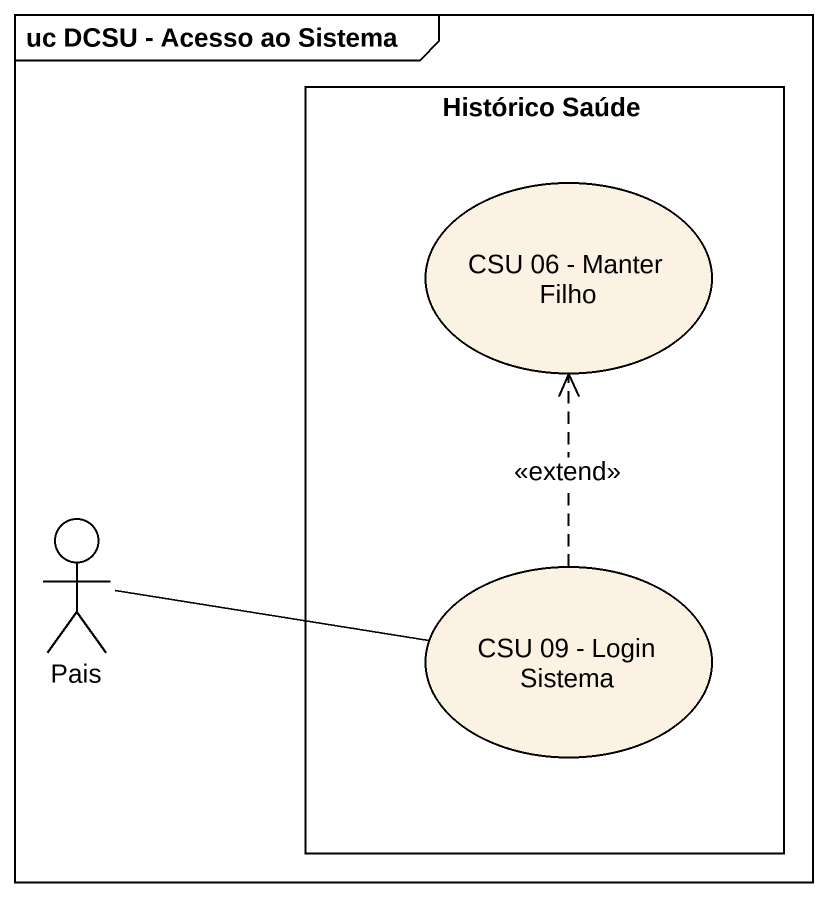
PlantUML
@startuml
mainframe uc DCSU - Acesso ao Sistema
rectangle "Histórico Saúde" as Histórico_Saúde {
  usecase "CSU 06 - Manter Filho" as CSU_06_Manter_Filho
  usecase "CSU 09 - Login Sistema" as CSU_09_Login_Sistema
}
actor Pais
Pais -right- CSU_09_Login_Sistema
CSU_09_Login_Sistema .up.> CSU_06_Manter_Filho : <<extend>>
@enduml
